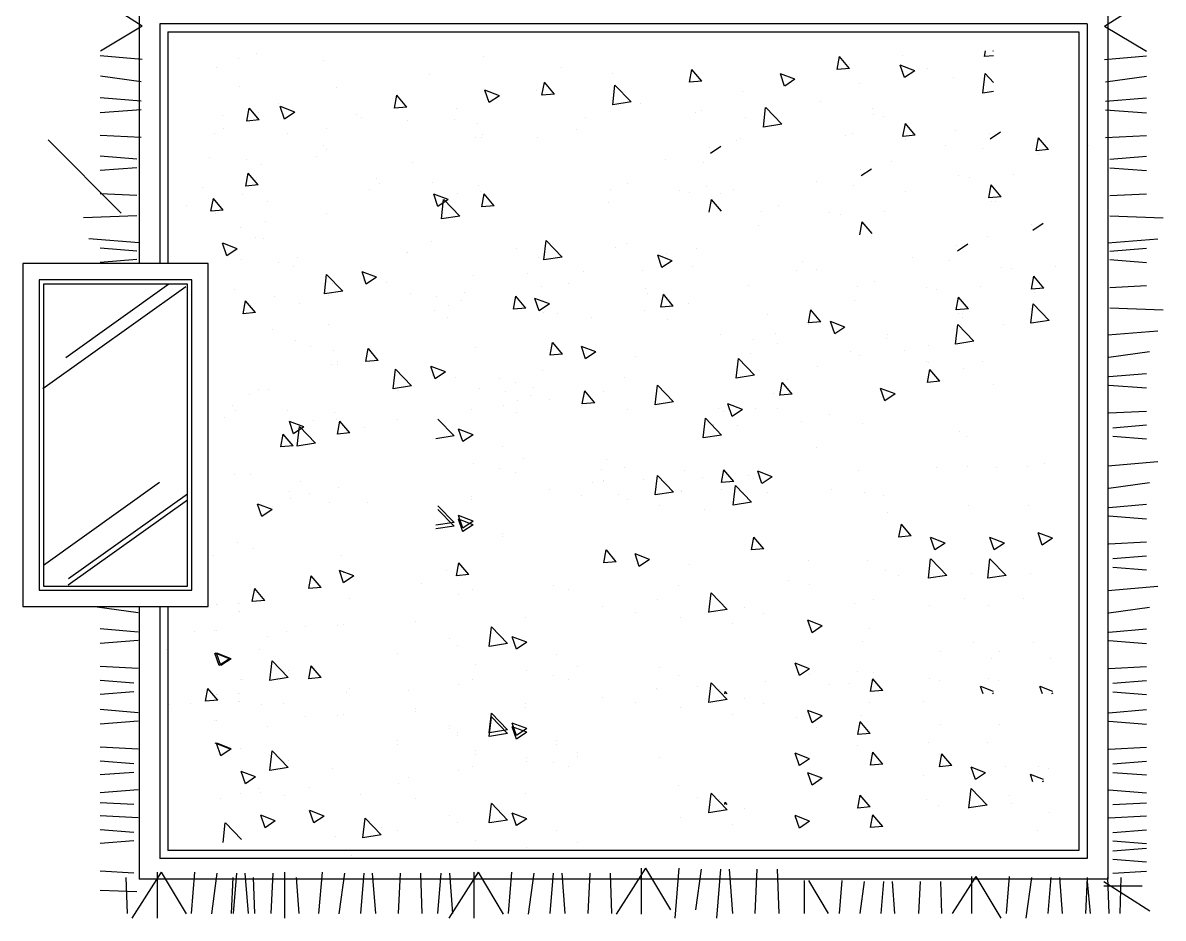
# Model space of a CAD drawing. Extents: x -42728 to 99010, y -18674 to 47645.
# Drawn here: x -28366 to -25594, y -12362 to -10184 of the extents above; entities that cross this region are included whole.
import ezdxf

# ---------------------------------------------------------------- set-up
doc = ezdxf.new("R2010")
doc.units = 0
doc.header["$LTSCALE"] = 100
doc.header["$MEASUREMENT"] = 0
doc.layers.get('0').update_dxf_attribs({"linetype": 'CONTINUOUS'})
doc.layers.add('家具', color=223, linetype='CONTINUOUS')

# ---------------------------------------------------------------- blocks, each defined once
blk = doc.blocks.new('A$C5EC10C8C')
at = {"layer": '家具', "color": 3}
for p, q in [((1227.2, 3185.1), (1115.4, 3256.2)), ((3566.9, 3185.1), (3678.7, 3256.2)), ((1219.9, 3240.7), (1219.9, 2607.4)), ((3574.3, 3240.7), (3574.3, 1109.8)), ((3524.3, 3190.7), (1269.9, 3190.7)), ((1269.9, 3190.7), (1269.9, 2607.4)), ((3524.3, 3190.7), (3524.3, 1159.8)), ((1227.2, 3185.1), (1125.6, 3124.1)), ((1289.9, 3170.7), (3504.3, 3170.7)), ((1289.9, 3170.7), (1289.9, 2607.4)), ((3504.3, 3170.7), (3504.3, 1179.8)), ((3566.9, 3185.1), (3668.6, 3124.1)), ((1227.2, 3103.8), (1125.2, 3112.3)), ((1460.5, 3106.9), (1460.5, 3106.9)), ((1506.2, 3118.2), (1506.2, 3118.2)), ((2056.5, 3110), (2056.5, 3110)), ((2916.4, 3079.5), (2922.2, 3110.9)), ((2946.4, 3082.2), (2922.3, 3110.9)), ((3076.1, 3112.3), (3076.1, 3112.3)), ((3275, 3110.9), (3277.6, 3124.8)), ((3297.1, 3112.9), (3275.2, 3111)), ((3297.1, 3123.1), (3295.6, 3124.8)), ((3566.9, 3103.8), (3669, 3112.3)), ((1408.1, 3084.5), (1408.1, 3084.5)), ((1668.4, 3101.8), (1668.4, 3101.8)), ((2245.9, 3085.1), (2245.9, 3085.1)), ((2557.8, 3048.2), (2563.6, 3079.5)), ((2587.8, 3050.8), (2563.7, 3079.5)), ((2946.4, 3082.2), (2916.5, 3079.6)), ((2947.7, 3090.8), (2947.7, 3090.8)), ((3080.2, 3059.7), (3070.1, 3089.9)), ((3105.2, 3076.5), (3070.2, 3089.9)), ((3137, 3082.5), (3137, 3082.5)), ((1224.8, 3049.6), (1125.6, 3063.1)), ((1925.1, 3066.6), (1925.1, 3066.6)), ((2371.1, 3068.6), (2371.1, 3068.6)), ((2587.8, 3050.8), (2557.9, 3048.2)), ((2789, 3039), (2778.9, 3069.2)), ((2814, 3055.8), (2779, 3069.2)), ((2814, 3055.8), (2789.2, 3039)), ((3077.4, 3074.3), (3077.4, 3074.3)), ((3105.2, 3076.5), (3080.3, 3059.7)), ((3200.3, 3058.8), (3200.3, 3058.8)), ((3270.9, 3021.8), (3276.5, 3069.3)), ((3297.1, 3048), (3276.6, 3069.4)), ((3569.4, 3049.6), (3668.6, 3063.1)), ((1463.2, 3037.3), (1463.2, 3037.3)), ((1699.7, 3034.4), (1699.7, 3034.4)), ((2070.5, 2998.9), (2060.3, 3029.1)), ((2095.5, 3015.7), (2060.5, 3029.2)), ((2184.8, 3029.1), (2184.8, 3029.1)), ((2199.1, 3016.8), (2204.9, 3048.1)), ((2229.2, 3019.4), (2205.1, 3048.2)), ((2371, 2993.6), (2376.5, 3041.1)), ((2415.6, 3000.5), (2376.6, 3041.1)), ((2686.9, 3027), (2686.9, 3027)), ((2970.7, 3045.2), (2970.7, 3045.2)), ((3297.1, 3025.9), (3271.1, 3021.9)), ((1224.8, 3002.3), (1125.2, 3010.6)), ((1557.8, 2995.8), (1557.8, 2995.8)), ((1840.5, 2985.4), (1846.3, 3016.8)), ((1870.5, 2988.1), (1846.4, 3016.8)), ((2095.5, 3015.7), (2070.6, 2999)), ((2229.2, 3019.4), (2199.3, 3016.8)), ((2415.6, 3000.5), (2371.1, 2993.6)), ((2437.4, 2997.1), (2437.4, 2997.1)), ((2876.2, 3002.1), (2876.2, 3002.1)), ((3569.4, 3002.3), (3669, 3010.6)), ((1224.8, 2981.6), (1125.2, 2973.9)), ((1421.9, 2967.3), (1421.9, 2967.3)), ((1481.9, 2954), (1487.7, 2985.4)), ((1511.9, 2956.7), (1487.8, 2985.4)), ((1509.5, 2974.7), (1509.5, 2974.7)), ((1573.2, 2958.9), (1563, 2989.1)), ((1598.1, 2975.7), (1563.1, 2989.1)), ((1598.1, 2975.7), (1573.3, 2958.9)), ((1747.1, 2970.8), (1747.1, 2970.8)), ((1870.5, 2988.1), (1840.6, 2985.5)), ((1991.3, 2984.4), (1991.3, 2984.4)), ((2571.8, 2973.6), (2571.8, 2973.6)), ((2587.4, 2978.9), (2587.4, 2978.9)), ((2737.3, 2939.1), (2742.8, 2986.6)), ((2781.9, 2946), (2743, 2986.6)), ((3001.4, 2985.6), (3001.4, 2985.6)), ((3004, 2970.4), (3004, 2970.4)), ((3569.4, 2981.6), (3669, 2973.9)), ((1511.9, 2956.7), (1482, 2954.1)), ((1760.3, 2963.6), (1760.3, 2963.6)), ((1872.3, 2954.4), (1872.3, 2954.4)), ((1987.4, 2957.9), (1987.4, 2957.9)), ((2043.5, 2948.2), (2043.5, 2948.2)), ((2304.9, 2962.3), (2304.9, 2962.3)), ((2694.1, 2961.9), (2694.1, 2961.9)), ((2781.9, 2946), (2737.4, 2939.1)), ((3028.7, 2966.1), (3028.7, 2966.1)), ((3076.7, 2916.8), (3082.5, 2948.1)), ((3106.7, 2919.4), (3082.6, 2948.2)), ((1224.8, 2913.8), (1125.2, 2918.8)), ((1402.7, 2924.4), (1402.7, 2924.4)), ((1425.9, 2935.5), (1425.9, 2935.5)), ((1579.9, 2924.7), (1579.9, 2924.7)), ((1674.5, 2935.3), (1674.5, 2935.3)), ((2037.4, 2914.9), (2037.4, 2914.9)), ((2051.9, 2913.5), (2051.9, 2913.5)), ((2053.8, 2921), (2053.8, 2921)), ((2188.1, 2912.8), (2188.1, 2912.8)), ((2282.9, 2934.3), (2282.9, 2934.3)), ((2682.6, 2911), (2682.6, 2911)), ((2938.1, 2919.1), (2938.1, 2919.1)), ((2953.8, 2924.4), (2953.8, 2924.4)), ((3106.7, 2919.4), (3076.8, 2916.8)), ((3205, 2930.4), (3205, 2930.4)), ((3286, 2924.7), (3286, 2924.7)), ((3313.9, 2926.9), (3289, 2910.1)), ((3400.2, 2881.8), (3406, 2913.1)), ((3430.2, 2884.4), (3406.1, 2913.1)), ((3569.4, 2913.8), (3669, 2918.8)), ((1668.4, 2895.5), (1668.4, 2895.5)), ((1675.7, 2883.9), (1675.7, 2883.9)), ((2606.1, 2889.5), (2606.1, 2889.5)), ((2633.9, 2891.7), (2609.1, 2874.9)), ((2671.2, 2907.8), (2671.2, 2907.8)), ((3083.5, 2907.9), (3083.5, 2907.9)), ((3179.3, 2895.6), (3179.3, 2895.6)), ((3270.6, 2887.8), (3270.6, 2887.8)), ((3430.2, 2884.4), (3400.3, 2881.8)), ((3528.5, 2895.3), (3528.5, 2895.3)), ((1214.6, 2861.3), (1125.2, 2868.7)), ((1391.6, 2865.4), (1391.6, 2865.4)), ((1479.9, 2860.2), (1479.9, 2860.2)), ((1650.2, 2868.6), (1650.2, 2868.6)), ((2499.4, 2860.3), (2499.4, 2860.3)), ((3048.9, 2856.5), (3048.9, 2856.5)), ((3407, 2872.9), (3407, 2872.9)), ((3579.5, 2861.3), (3669, 2868.7)), ((1214.6, 2840.5), (1125.2, 2833.7)), ((1516.8, 2849), (1516.8, 2849)), ((1884.3, 2854), (1884.3, 2854)), ((2590.7, 2852.6), (2590.7, 2852.6)), ((2972.5, 2835), (2972.5, 2835)), ((3000.3, 2837.2), (2975.4, 2820.4)), ((3579.5, 2840.5), (3669, 2833.7)), ((1479.2, 2795.8), (1485, 2827.1)), ((1509.2, 2798.5), (1485.1, 2827.2)), ((1797, 2813.8), (1797, 2813.8)), ((1804.4, 2802.1), (1804.4, 2802.1)), ((1932.1, 2803.7), (1932.1, 2803.7)), ((2407.6, 2802), (2407.6, 2802)), ((2865.8, 2805.9), (2865.8, 2805.9)), ((3212.6, 2820.8), (3212.6, 2820.8)), ((3237.4, 2816.5), (3237.4, 2816.5)), ((3344.2, 2823.3), (3344.2, 2823.3)), ((1214.6, 2772.8), (1125.2, 2777.2)), ((1374.5, 2793.1), (1374.5, 2793.1)), ((1470.3, 2776.2), (1470.3, 2776.2)), ((1509.2, 2798.5), (1479.4, 2795.8)), ((1778.8, 2786.8), (1778.8, 2786.8)), ((1946, 2745.9), (1935.9, 2776.2)), ((1971, 2762.8), (1936, 2776.2)), ((1993.7, 2777.2), (1993.7, 2777.2)), ((2045.8, 2798.1), (2045.8, 2798.1)), ((2049.6, 2781.8), (2049.6, 2781.8)), ((2052.5, 2745.4), (2058.3, 2776.8)), ((2082.5, 2748.1), (2058.4, 2776.8)), ((2365.7, 2788.4), (2365.7, 2788.4)), ((2532.7, 2785.5), (2532.7, 2785.5)), ((2557.5, 2781.3), (2557.5, 2781.3)), ((2598.9, 2794.6), (2598.9, 2794.6)), ((2632.2, 2776.9), (2632.2, 2776.9)), ((2664.3, 2788.1), (2664.3, 2788.1)), ((2957.1, 2798.1), (2957.1, 2798.1)), ((3082.3, 2781.7), (3082.3, 2781.7)), ((3285.4, 2767.2), (3291.2, 2798.5)), ((3315.4, 2769.8), (3291.3, 2798.6)), ((3298.2, 2791.6), (3298.2, 2791.6)), ((3579.5, 2772.8), (3669, 2777.2)), ((1334.5, 2747.8), (1334.5, 2747.8)), ((1394.5, 2734.5), (1400.2, 2765.8)), ((1424.5, 2737.1), (1400.4, 2765.8)), ((1532.2, 2758.5), (1532.2, 2758.5)), ((1971, 2762.8), (1946.1, 2746)), ((1954.6, 2716), (1960.1, 2763.4)), ((1999.2, 2722.9), (1960.2, 2763.5)), ((2082.5, 2748.1), (2052.7, 2745.5)), ((2359.7, 2755.1), (2359.7, 2755.1)), ((2605.5, 2732), (2611.2, 2763.3)), ((2635.5, 2734.6), (2611.4, 2763.3)), ((2618.3, 2756.4), (2618.3, 2756.4)), ((2773.9, 2747.5), (2773.9, 2747.5)), ((3315.4, 2769.8), (3285.5, 2767.2)), ((3292.1, 2758.3), (3292.1, 2758.3)), ((3300.7, 2757.4), (3300.7, 2757.4)), ((1214.6, 2723.4), (1084.9, 2718.8)), ((1424.5, 2737.1), (1394.6, 2734.5)), ((1405.4, 2728.3), (1405.4, 2728.3)), ((1674.5, 2729.1), (1674.5, 2729.1)), ((1999.2, 2722.9), (1954.7, 2716)), ((2732.1, 2733.9), (2732.1, 2733.9)), ((2899.1, 2731), (2899.1, 2731)), ((2923.8, 2726.8), (2923.8, 2726.8)), ((3030.6, 2733.6), (3030.6, 2733.6)), ((3579.5, 2723.4), (3709.2, 2718.8)), ((1465.3, 2695.7), (1465.3, 2695.7)), ((1526.5, 2710.5), (1526.5, 2710.5)), ((2726, 2700.6), (2726, 2700.6)), ((2971.8, 2677.5), (2977.6, 2708.8)), ((3001.8, 2680.1), (2977.7, 2708.9)), ((2984.7, 2701.9), (2984.7, 2701.9)), ((3389.5, 2702.7), (3389.5, 2702.7)), ((3417.3, 2704.8), (3392.5, 2688)), ((1219.7, 2657.6), (1097.6, 2667.8)), ((1502.2, 2670.3), (1502.2, 2670.3)), ((1523.2, 2668.2), (1523.2, 2668.2)), ((2203.7, 2616), (2209.2, 2663.5)), ((2248.3, 2623), (2209.3, 2663.6)), ((3282.8, 2673.5), (3282.8, 2673.5)), ((3574.5, 2657.6), (3696.5, 2667.8)), ((1214.6, 2637.6), (1125.2, 2645.1)), ((1432.9, 2626.4), (1422.7, 2656.6)), ((1457.9, 2643.2), (1422.9, 2656.6)), ((1457.9, 2643.2), (1433, 2626.4)), ((1870.5, 2633.7), (1870.5, 2633.7)), ((1871.5, 2634.3), (1871.5, 2634.3)), ((1931.2, 2659.8), (1931.2, 2659.8)), ((2137.4, 2645), (2137.4, 2645)), ((2377.4, 2647.6), (2377.4, 2647.6)), ((2404.3, 2656.2), (2404.3, 2656.2)), ((2574.5, 2644), (2574.5, 2644)), ((3206.3, 2652.1), (3206.3, 2652.1)), ((3234.1, 2654.2), (3209.3, 2637.4)), ((3579.5, 2637.6), (3669, 2645.1)), ((1214.6, 2616.9), (1125.2, 2610)), ((1469.6, 2616.3), (1469.6, 2616.3)), ((1557.9, 2611.1), (1557.9, 2611.1)), ((1603.6, 2622.4), (1603.6, 2622.4)), ((2190.9, 2622.3), (2190.9, 2622.3)), ((2248.3, 2623), (2203.8, 2616.1)), ((2490.6, 2597.4), (2480.5, 2627.6)), ((2515.6, 2614.2), (2480.6, 2627.6)), ((2515.6, 2614.2), (2490.7, 2597.4)), ((2502.6, 2631.1), (2502.6, 2631.1)), ((2832.7, 2611.6), (2832.7, 2611.6)), ((3099.6, 2622.9), (3099.6, 2622.9)), ((3190.9, 2615.2), (3190.9, 2615.2)), ((3579.5, 2616.9), (3669, 2610)), ((1594.8, 2599.8), (1594.8, 2599.8)), ((1670.1, 2533.3), (1675.6, 2580.7)), ((1714.7, 2540.2), (1675.7, 2580.8)), ((1772, 2557.3), (1761.9, 2587.5)), ((1797, 2574.1), (1762, 2587.6)), ((2163.1, 2584.3), (2163.1, 2584.3)), ((2298.9, 2589.1), (2298.9, 2589.1)), ((2443.5, 2590.3), (2443.5, 2590.3)), ((2565.8, 2600.4), (2565.8, 2600.4)), ((2818.4, 2589.5), (2818.4, 2589.5)), ((2866.1, 2593.9), (2866.1, 2593.9)), ((3316.1, 2598.7), (3316.1, 2598.7)), ((3340.8, 2594.5), (3340.8, 2594.5)), ((3447.6, 2601.3), (3447.6, 2601.3)), ((1292.3, 2557.4), (1041.3, 2378.4)), ((1689.3, 2558.3), (1689.3, 2558.3)), ((1765.1, 2566.5), (1765.1, 2566.5)), ((1797, 2574.1), (1772.1, 2557.4)), ((1820.8, 2560.8), (1820.8, 2560.8)), ((2032, 2577.8), (2032, 2577.8)), ((2197, 2552), (2197, 2552)), ((2263.7, 2559), (2263.7, 2559)), ((2700.2, 2555.1), (2700.2, 2555.1)), ((2965.9, 2551), (2965.9, 2551)), ((3007.8, 2564.6), (3007.8, 2564.6)), ((3264.5, 2550.7), (3264.5, 2550.7)), ((3388.8, 2545.1), (3394.6, 2576.5)), ((3418.8, 2547.8), (3394.7, 2576.5)), ((3401.7, 2569.6), (3401.7, 2569.6)), ((3579.5, 2549.1), (3669, 2553.6)), ((1333, 2550.4), (985.6, 2302.6)), ((1452.5, 2544), (1452.5, 2544)), ((1548.3, 2527.1), (1548.3, 2527.1)), ((1714.7, 2540.2), (1670.2, 2533.3)), ((1680.6, 2528.6), (1680.6, 2528.6)), ((1878.7, 2533.3), (1878.7, 2533.3)), ((1943.4, 2526.7), (1943.4, 2526.7)), ((2010.2, 2535.9), (2010.2, 2535.9)), ((2129.8, 2496.5), (2135.6, 2527.9)), ((2159.8, 2499.2), (2135.7, 2527.9)), ((2451.1, 2547.2), (2451.1, 2547.2)), ((2454.7, 2534.2), (2454.7, 2534.2)), ((2488.4, 2501.1), (2494.2, 2532.4)), ((2518.4, 2503.7), (2494.3, 2532.5)), ((3132.9, 2548.1), (3132.9, 2548.1)), ((3157.7, 2543.9), (3157.7, 2543.9)), ((3205.7, 2494.5), (3211.4, 2525.9)), ((3235.7, 2497.2), (3211.6, 2525.9)), ((3418.8, 2547.8), (3389, 2545.2)), ((3395.6, 2536.2), (3395.6, 2536.2)), ((1472.4, 2485.3), (1478.2, 2516.7)), ((1502.4, 2488), (1478.3, 2516.7)), ((1610.2, 2509.4), (1610.2, 2509.4)), ((1972.1, 2505.4), (1972.1, 2505.4)), ((2003.8, 2516.9), (2003.8, 2516.9)), ((2159.8, 2499.2), (2129.9, 2496.6)), ((2135.4, 2519.4), (2135.4, 2519.4)), ((2192.1, 2492.2), (2182, 2522.4)), ((2217.1, 2509), (2182.1, 2522.4)), ((2217.1, 2509), (2192.3, 2492.2)), ((2518.4, 2503.7), (2488.5, 2501.1)), ((2509, 2519.7), (2509, 2519.7)), ((2555.3, 2509), (2555.3, 2509)), ((2959.9, 2517.6), (2959.9, 2517.6)), ((3235.7, 2497.2), (3205.8, 2494.6)), ((3218.5, 2519), (3218.5, 2519)), ((3387.8, 2462.1), (3393.4, 2509.6)), ((3432.4, 2469.1), (3393.5, 2509.6)), ((3579.5, 2499.7), (3709.2, 2495.1)), ((1502.4, 2488), (1472.5, 2485.4)), ((1937.3, 2493.4), (1937.3, 2493.4)), ((1970, 2475.7), (1970, 2475.7)), ((2203.1, 2489.2), (2203.1, 2489.2)), ((2236.9, 2486.9), (2236.9, 2486.9)), ((2319.6, 2475.3), (2319.6, 2475.3)), ((2449.5, 2493.2), (2449.5, 2493.2)), ((2503.8, 2471.4), (2503.8, 2471.4)), ((2746.3, 2484.2), (2746.3, 2484.2)), ((2847, 2463.2), (2852.8, 2494.5)), ((2877, 2465.8), (2852.9, 2494.5)), ((3212.4, 2485.6), (3212.4, 2485.6)), ((3220.8, 2475.2), (3220.8, 2475.2)), ((3221, 2484.7), (3221, 2484.7)), ((3432.4, 2469.1), (3388, 2462.2)), ((1543.3, 2446.6), (1543.3, 2446.6)), ((1680.5, 2459.3), (1680.5, 2459.3)), ((2846.9, 2458.9), (2846.9, 2458.9)), ((2877, 2465.8), (2847.2, 2463.2)), ((2910.7, 2436.1), (2900.6, 2466.3)), ((2935.7, 2452.9), (2900.7, 2466.3)), ((2935.7, 2452.9), (2910.8, 2436.1)), ((3204.7, 2411.5), (3210.2, 2459)), ((3249.2, 2418.5), (3210.3, 2459)), ((3321.7, 2459.5), (3321.7, 2459.5)), ((3574.5, 2434), (3696.5, 2444.1)), ((1601.1, 2419.1), (1601.1, 2419.1)), ((2219.2, 2384.3), (2225, 2415.6)), ((2249.2, 2386.9), (2225.1, 2415.6)), ((2634.1, 2433.9), (2634.1, 2433.9)), ((2712.3, 2422), (2712.3, 2422)), ((2765.7, 2436.5), (2765.7, 2436.5)), ((2770.7, 2413.4), (2770.7, 2413.4)), ((3037.6, 2424.6), (3037.6, 2424.6)), ((3037.9, 2434.1), (3037.9, 2434.1)), ((3249.2, 2418.5), (3204.8, 2411.6)), ((1636.6, 2405.2), (1636.6, 2405.2)), ((1692.7, 2395.5), (1692.7, 2395.5)), ((1771.1, 2369), (1776.9, 2400.4)), ((1801.2, 2371.7), (1777, 2400.4)), ((2037.9, 2403.3), (2037.9, 2403.3)), ((2249.2, 2386.9), (2219.3, 2384.3)), ((2305, 2375.6), (2294.9, 2405.8)), ((2330, 2392.4), (2295, 2405.8)), ((2330, 2392.4), (2305.1, 2375.6)), ((2706.3, 2388.7), (2706.3, 2388.7)), ((2949.9, 2392.3), (2949.9, 2392.3)), ((2972, 2384.5), (2972, 2384.5)), ((3081.5, 2394.9), (3081.5, 2394.9)), ((3138.5, 2408.9), (3138.5, 2408.9)), ((3576.9, 2379.8), (3676.2, 2393.3)), ((1686.6, 2362.1), (1686.6, 2362.1)), ((1701.2, 2360.8), (1701.2, 2360.8)), ((1703, 2368.3), (1703, 2368.3)), ((1801.2, 2371.7), (1771.3, 2369.1)), ((1939.5, 2326.9), (1929.3, 2357.1)), ((1964.5, 2343.7), (1929.5, 2357.2)), ((2426.3, 2380.7), (2426.3, 2380.7)), ((2671, 2328.7), (2676.6, 2376.2)), ((2715.6, 2335.7), (2676.7, 2376.3)), ((2868.1, 2357.6), (2868.1, 2357.6)), ((3135, 2368.9), (3135, 2368.9)), ((3139.3, 2367.4), (3139.3, 2367.4)), ((3270.8, 2370), (3270.8, 2370)), ((1837.5, 2302.8), (1843.1, 2350.3)), ((1882.1, 2309.8), (1843.2, 2350.4)), ((1932.5, 2336.1), (1932.5, 2336.1)), ((1964.5, 2343.7), (1939.6, 2326.9)), ((1988.3, 2330.4), (1988.3, 2330.4)), ((2199.4, 2347.4), (2199.4, 2347.4)), ((2400.6, 2330.3), (2400.6, 2330.3)), ((2715.6, 2335.7), (2671.2, 2328.8)), ((3136.3, 2318.2), (3142.1, 2349.6)), ((3166.3, 2320.9), (3142.2, 2349.6)), ((3224.6, 2352.5), (3224.6, 2352.5)), ((3576.9, 2332.5), (3669, 2340.2)), ((1511, 2301.1), (1511, 2301.1)), ((1533.5, 2301.3), (1533.5, 2301.3)), ((1882.1, 2309.8), (1837.7, 2302.9)), ((1856.8, 2327.9), (1856.8, 2327.9)), ((2046.1, 2302.9), (2046.1, 2302.9)), ((2096.9, 2328.3), (2096.9, 2328.3)), ((2133.7, 2319.1), (2133.7, 2319.1)), ((2177.7, 2305.5), (2177.7, 2305.5)), ((2474.3, 2263.8), (2479.8, 2311.3)), ((2518.9, 2270.8), (2479.9, 2311.4)), ((2777.7, 2286.8), (2783.4, 2318.2)), ((2807.7, 2289.5), (2783.6, 2318.2)), ((2794.8, 2324.2), (2794.8, 2324.2)), ((3032.4, 2273.3), (3022.2, 2303.5)), ((3057.4, 2290.1), (3022.3, 2303.6)), ((3029.5, 2301.8), (3029.5, 2301.8)), ((3166.3, 2320.9), (3136.4, 2318.3)), ((3296.5, 2313), (3296.5, 2313)), ((3576.9, 2311.8), (3669, 2304.7)), ((1487.8, 2290), (1487.8, 2290)), ((1848, 2298.2), (1848, 2298.2)), ((2110.8, 2296.3), (2110.8, 2296.3)), ((2139.6, 2275), (2139.6, 2275)), ((2171.3, 2286.4), (2171.3, 2286.4)), ((2216.5, 2276.9), (2216.5, 2276.9)), ((2297.2, 2266.1), (2303, 2297.5)), ((2302.8, 2289), (2302.8, 2289)), ((2327.2, 2268.8), (2303.1, 2297.5)), ((2349.5, 2296.3), (2349.5, 2296.3)), ((2762.6, 2290.5), (2762.6, 2290.5)), ((2807.7, 2289.5), (2777.8, 2286.9)), ((3057.4, 2290.1), (3032.5, 2273.3)), ((1446.3, 2261), (1446.3, 2261)), ((1453.6, 2249.4), (1453.6, 2249.4)), ((1581.4, 2251), (1581.4, 2251)), ((2028.3, 2251.9), (2028.3, 2251.9)), ((2104.7, 2263), (2104.7, 2263)), ((2295.2, 2263.2), (2295.2, 2263.2)), ((2327.2, 2268.8), (2297.3, 2266.2)), ((2405.9, 2252), (2405.9, 2252)), ((2518.9, 2270.8), (2474.4, 2263.9)), ((2627.9, 2255.8), (2627.9, 2255.8)), ((2641.5, 2247.1), (2641.5, 2247.1)), ((2661.2, 2235.6), (2651, 2265.8)), ((2686.2, 2252.4), (2651.1, 2265.9)), ((2651.7, 2252.8), (2651.7, 2252.8)), ((2686.2, 2252.4), (2661.3, 2235.7)), ((2718.4, 2255.6), (2718.4, 2255.6)), ((2772, 2255.7), (2772, 2255.7)), ((3576.9, 2244), (3669, 2248.6)), ((1428.1, 2234.1), (1428.1, 2234.1)), ((1595.2, 2193.2), (1585.1, 2223.4)), ((1620.2, 2210), (1585.2, 2223.5)), ((1643, 2224.5), (1643, 2224.5)), ((1695, 2245.4), (1695, 2245.4)), ((1698.8, 2229), (1698.8, 2229)), ((1701.8, 2192.7), (1707.6, 2224)), ((1731.8, 2195.4), (1707.7, 2224.1)), ((1848, 2228.9), (1848, 2228.9)), ((1985.3, 2188), (1946.3, 2228.6)), ((2137.4, 2245.2), (2137.4, 2245.2)), ((2590.9, 2183.4), (2596.4, 2230.9)), ((2635.5, 2190.3), (2596.6, 2230.9)), ((2830.8, 2222.2), (2830.8, 2222.2)), ((2897.2, 2239.2), (2897.2, 2239.2)), ((2978.1, 2218.1), (2978.1, 2218.1)), ((1564.4, 2161.3), (1570.2, 2192.7)), ((1594.4, 2164), (1570.3, 2192.7)), ((1620.2, 2210), (1595.4, 2193.3)), ((1603.8, 2163.2), (1609.3, 2210.7)), ((1648.4, 2170.2), (1609.4, 2210.8)), ((1731.8, 2195.4), (1701.9, 2192.7)), ((1768.1, 2208), (1768.1, 2208)), ((2006.5, 2174.3), (1996.4, 2204.5)), ((2031.5, 2191.1), (1996.5, 2204.5)), ((2031.5, 2191.1), (2006.7, 2174.3)), ((2635.5, 2190.3), (2591, 2183.4)), ((2616.7, 2214.9), (2616.7, 2214.9)), ((2675, 2214.4), (2675, 2214.4)), ((3213, 2197.7), (3213, 2197.7)), ((3587.1, 2208.1), (3669, 2214.9)), ((1594.4, 2164), (1564.5, 2161.4)), ((1648.4, 2170.2), (1603.9, 2163.3)), ((1985.3, 2188), (1940.8, 2181.1)), ((3230.7, 2186.1), (3230.7, 2186.1)), ((3587.1, 2187.4), (3669, 2181.1)), ((2103, 2161.9), (2103, 2161.9)), ((2867.5, 2160.6), (2867.5, 2160.6)), ((2032.3, 2121.3), (2032.3, 2121.3)), ((2096.9, 2109.2), (2096.9, 2109.2)), ((2155.4, 2132.4), (2155.4, 2132.4)), ((2344.7, 2107.5), (2344.7, 2107.5)), ((2355.6, 2129.9), (2355.6, 2129.9)), ((2400.6, 2111.2), (2400.6, 2111.2)), ((3159.1, 2110.5), (3159.1, 2110.5)), ((3234.4, 2114.8), (3234.4, 2114.8)), ((3303.3, 2110.5), (3303.3, 2110.5)), ((3378.6, 2114.8), (3378.6, 2114.8)), ((3420.3, 2122.2), (3420.3, 2122.2)), ((3574.5, 2115.5), (3696.5, 2125.7)), ((1452.3, 2094.6), (1452.3, 2094.6)), ((1490.6, 2093.8), (1490.6, 2093.8)), ((2133.7, 2099.9), (2133.7, 2099.9)), ((2348, 2079.7), (2348, 2079.7)), ((2447, 2082.4), (2447, 2082.4)), ((2474.3, 2044.7), (2479.8, 2092.2)), ((2518.9, 2051.6), (2479.9, 2092.2)), ((2544.9, 2104.9), (2544.9, 2104.9)), ((2590, 2086.3), (2590, 2086.3)), ((2635.5, 2074.4), (2641.3, 2105.7)), ((2665.5, 2077), (2641.4, 2105.8)), ((2657.8, 2086.3), (2657.8, 2086.3)), ((2700.6, 2092.2), (2700.6, 2092.2)), ((2714.2, 2083.5), (2714.2, 2083.5)), ((2733.9, 2072), (2723.8, 2102.2)), ((2758.9, 2088.8), (2723.9, 2102.2)), ((2724.5, 2089.1), (2724.5, 2089.1)), ((2758.9, 2088.8), (2734, 2072)), ((2967.5, 2103.5), (2967.5, 2103.5)), ((1269.6, 2074.6), (987, 1873.1)), ((1585.1, 2052.2), (1585.1, 2052.2)), ((1611.6, 2076), (1611.6, 2076)), ((1704.9, 2062.6), (1704.9, 2062.6)), ((2216.5, 2057.8), (2216.5, 2057.8)), ((2323.1, 2075), (2323.1, 2075)), ((2349.5, 2077.2), (2349.5, 2077.2)), ((2518.9, 2051.6), (2474.4, 2044.7)), ((2500.1, 2076.2), (2500.1, 2076.2)), ((2537.4, 2054.8), (2537.4, 2054.8)), ((2538.8, 2052.3), (2538.8, 2052.3)), ((2665.5, 2077), (2635.7, 2074.4)), ((2636.3, 2057.5), (2636.3, 2057.5)), ((2663.7, 2019.8), (2669.2, 2067.2)), ((2708.2, 2026.7), (2669.3, 2067.3)), ((2903.6, 2058.5), (2903.6, 2058.5)), ((2984.2, 2051.6), (2984.2, 2051.6)), ((3576.9, 2061.3), (3676.2, 2074.9)), ((1337.6, 2032), (1047.6, 1825.1)), ((1337.6, 2046.8), (1048.1, 1840.3)), ((1587.3, 2035.8), (1587.3, 2035.8)), ((1633, 2047.1), (1633, 2047.1)), ((1682, 2026), (1682, 2026)), ((1774.5, 2027.3), (1774.5, 2027.3)), ((2028.3, 2041.7), (2028.3, 2041.7)), ((2028.3, 2032.8), (2028.3, 2032.8)), ((2295.2, 2044), (2295.2, 2044)), ((2384, 2046.5), (2384, 2046.5)), ((2405.9, 2032.9), (2405.9, 2032.9)), ((2405.9, 2032.9), (2405.9, 2032.9)), ((2708.2, 2026.7), (2663.8, 2019.8)), ((2689.5, 2051.3), (2689.5, 2051.3)), ((2747.7, 2050.8), (2747.7, 2050.8)), ((3028.8, 2042), (3028.8, 2042)), ((1518, 1991.9), (1507.9, 2022.1)), ((1543, 2008.7), (1508, 2022.2)), ((1543, 2008.7), (1518.1, 1991.9)), ((1985.3, 1977.8), (1946.3, 2018.4)), ((1985.3, 1968.9), (1946.3, 2009.5)), ((2484.6, 2019.1), (2484.6, 2019.1)), ((2595.2, 2007.9), (2595.2, 2007.9)), ((3039.3, 2000.7), (3039.3, 2000.7)), ((3236.7, 2019.6), (3236.7, 2019.6)), ((3380.9, 2019.6), (3380.9, 2019.6)), ((3576.9, 2014.1), (3669, 2021.8)), ((1985.3, 1977.8), (1940.8, 1970.9)), ((1985.3, 1968.9), (1940.8, 1962)), ((2006.5, 1964.1), (1996.4, 1994.3)), ((2006.5, 1955.1), (1996.4, 1985.3)), ((2031.5, 1980.9), (1996.5, 1994.3)), ((2031.5, 1972), (1996.5, 1985.4)), ((2031.5, 1980.9), (2006.7, 1964.1)), ((2031.5, 1972), (2006.7, 1955.2)), ((3066.9, 1942.1), (3072.7, 1973.5)), ((3096.9, 1944.8), (3072.8, 1973.5)), ((3576.9, 1993.4), (3669, 1986.3)), ((2103, 1951.7), (2103, 1951.7)), ((2103, 1942.8), (2103, 1942.8)), ((2708.3, 1910.7), (2714.1, 1942.1)), ((2738.3, 1913.4), (2714.2, 1942.1)), ((3096.9, 1944.8), (3067, 1942.2)), ((3154, 1910.7), (3143.9, 1940.9)), ((3179, 1927.5), (3144, 1941)), ((3298.2, 1910.7), (3288.1, 1940.9)), ((3323.2, 1927.5), (3288.2, 1941)), ((3415.1, 1922.4), (3405, 1952.6)), ((3440.1, 1939.2), (3405.1, 1952.7)), ((1458.4, 1928.1), (1458.4, 1928.1)), ((1497, 1913.1), (1497, 1913.1)), ((2738.3, 1913.4), (2708.4, 1910.8)), ((2730.6, 1922.7), (2730.6, 1922.7)), ((3179, 1927.5), (3154.1, 1910.8)), ((3323.2, 1927.5), (3298.3, 1910.8)), ((3440.1, 1939.2), (3415.3, 1922.4)), ((3576.9, 1925.6), (3669, 1930.2)), ((1400.9, 1896.6), (1400.9, 1896.6)), ((1711, 1896.1), (1711, 1896.1)), ((2349.7, 1879.4), (2355.4, 1910.7)), ((2379.7, 1882), (2355.6, 1910.7)), ((2435.5, 1870.7), (2425.3, 1900.9)), ((2460.4, 1887.5), (2425.4, 1900.9)), ((2460.4, 1887.5), (2435.6, 1870.7)), ((2845.8, 1886.2), (2845.8, 1886.2)), ((2990.3, 1885.2), (2990.3, 1885.2)), ((3138.4, 1841.7), (3143.9, 1889.2)), ((3183, 1848.6), (3144, 1889.2)), ((3282.6, 1841.7), (3288.1, 1889.2)), ((3327.2, 1848.6), (3288.2, 1889.2)), ((3587.1, 1889.7), (3669, 1896.5)), ((1716.9, 1830.6), (1706.8, 1860.8)), ((1741.9, 1847.5), (1706.9, 1860.9)), ((1967.7, 1860.9), (1967.7, 1860.9)), ((1991, 1848), (1996.8, 1879.3)), ((2021, 1850.6), (1996.9, 1879.4)), ((2379.7, 1882), (2349.8, 1879.4)), ((2556.8, 1875.8), (2556.8, 1875.8)), ((3035.1, 1861.3), (3035.1, 1861.3)), ((3587.1, 1868.9), (3669, 1862.6)), ((1632.4, 1816.6), (1638.2, 1848)), ((1662.4, 1819.3), (1638.3, 1848)), ((1716.7, 1855), (1716.7, 1855)), ((1741.9, 1847.5), (1717, 1830.7)), ((1906, 1830.1), (1906, 1830.1)), ((2021, 1850.6), (1991.1, 1848)), ((2798, 1836.7), (2798, 1836.7)), ((3064.9, 1848), (3064.9, 1848)), ((3183, 1848.6), (3138.5, 1841.7)), ((3160.3, 1844.8), (3160.3, 1844.8)), ((3242.8, 1853.2), (3242.8, 1853.2)), ((3327.2, 1848.6), (3282.7, 1841.7)), ((3304.5, 1844.8), (3304.5, 1844.8)), ((3387, 1853.2), (3387, 1853.2)), ((1495, 1785.2), (1500.8, 1816.6)), ((1525, 1787.9), (1500.9, 1816.6)), ((1662.4, 1819.3), (1632.5, 1816.7)), ((1997.3, 1802.9), (1997.3, 1802.9)), ((2031.2, 1813.6), (2031.2, 1813.6)), ((2227.4, 1823.4), (2227.4, 1823.4)), ((2264.2, 1814.2), (2264.2, 1814.2)), ((2531.1, 1825.4), (2531.1, 1825.4)), ((2604.7, 1758.9), (2610.3, 1806.4)), ((2649.3, 1765.9), (2610.4, 1806.5)), ((2848.4, 1825.8), (2848.4, 1825.8)), ((3574.5, 1812.3), (3696.5, 1822.4)), ((1407, 1777.7), (1407, 1777.7)), ((1411.1, 1777.7), (1411.1, 1777.7)), ((1459.4, 1780.3), (1459.4, 1780.3)), ((1463.4, 1780.3), (1463.4, 1780.3)), ((1525, 1787.9), (1495.1, 1785.3)), ((1730.3, 1791.6), (1730.3, 1791.6)), ((2479.9, 1791.4), (2479.9, 1791.4)), ((2959.5, 1780.8), (2959.5, 1780.8)), ((3006, 1791.2), (3006, 1791.2)), ((3140, 1775.7), (3140, 1775.7)), ((3226.4, 1792.1), (3226.4, 1792.1)), ((3284.2, 1775.7), (3284.2, 1775.7)), ((3370.6, 1792.1), (3370.6, 1792.1)), ((1217.2, 1758.1), (1118, 1771.6)), ((1219.9, 1773), (1219.9, 1109.8)), ((1269.9, 1773), (1269.9, 1159.8)), ((1289.9, 1773), (1289.9, 1179.8)), ((1460.4, 1761.7), (1460.4, 1761.7)), ((1464.5, 1761.7), (1464.5, 1761.7)), ((2158.7, 1747), (2158.7, 1747)), ((2347, 1772), (2347, 1772)), ((2425.7, 1758.3), (2425.7, 1758.3)), ((2536.3, 1747.1), (2536.3, 1747.1)), ((2649.3, 1765.9), (2604.9, 1759)), ((2692.6, 1769.6), (2692.6, 1769.6)), ((2736.7, 1756.2), (2736.7, 1756.2)), ((3576.9, 1758.1), (3676.2, 1771.6)), ((1624.9, 1724.4), (1624.9, 1724.4)), ((1702.6, 1727.6), (1702.6, 1727.6)), ((1717, 1729.7), (1717, 1729.7)), ((1891.8, 1735.7), (1891.8, 1735.7)), ((2071.1, 1676.2), (2076.6, 1723.7)), ((2115.7, 1683.1), (2076.8, 1723.7)), ((2661.5, 1730.6), (2661.5, 1730.6)), ((2855.6, 1709.4), (2845.4, 1739.6)), ((2880.6, 1726.2), (2845.5, 1739.7)), ((2880.6, 1726.2), (2855.7, 1709.5)), ((1217.2, 1710.8), (1125.2, 1718.5)), ((1354, 1713.2), (1354, 1713.2)), ((1403.2, 1715.9), (1403.2, 1715.9)), ((1407.3, 1715.9), (1407.3, 1715.9)), ((1532.4, 1699.4), (1532.4, 1699.4)), ((1579.2, 1713.2), (1579.2, 1713.2)), ((1973.8, 1694.5), (1973.8, 1694.5)), ((2137, 1669.4), (2126.9, 1699.6)), ((2162, 1686.2), (2127, 1699.6)), ((2996.3, 1718.7), (2996.3, 1718.7)), ((3576.9, 1710.8), (3669, 1718.5)), ((1217.2, 1690.1), (1125.2, 1683)), ((1287.2, 1667.9), (1287.2, 1667.9)), ((1512.5, 1667.9), (1512.5, 1667.9)), ((1994.2, 1677.6), (1994.2, 1677.6)), ((2115.7, 1683.1), (2071.2, 1676.2)), ((2162, 1686.2), (2137.1, 1669.4)), ((2977.3, 1689), (2977.3, 1689)), ((3166.7, 1664.1), (3166.7, 1664.1)), ((3248.9, 1686.7), (3248.9, 1686.7)), ((3310.9, 1664.1), (3310.9, 1664.1)), ((3393.1, 1686.7), (3393.1, 1686.7)), ((3576.9, 1690.1), (3669, 1683)), ((1414.4, 1629.3), (1404.2, 1659.5)), ((1439.4, 1646.1), (1404.4, 1659.6)), ((1418.4, 1629.3), (1408.3, 1659.5)), ((1443.4, 1646.1), (1408.4, 1659.6)), ((1439.4, 1646.1), (1414.5, 1629.4)), ((1443.4, 1646.1), (1418.6, 1629.4)), ((1537.5, 1593.4), (1543, 1640.9)), ((1582.1, 1600.4), (1543.1, 1640.9)), ((1848.2, 1657.8), (1848.2, 1657.8)), ((2233.5, 1657), (2233.5, 1657)), ((3291.8, 1647.6), (3291.8, 1647.6)), ((3436, 1647.6), (3436, 1647.6)), ((1217.2, 1622.3), (1125.2, 1626.9)), ((1582.8, 1617.9), (1582.8, 1617.9)), ((1632.4, 1597.5), (1638.2, 1628.8)), ((1662.4, 1600.1), (1638.3, 1628.9)), ((2037.6, 1632.9), (2037.6, 1632.9)), ((2162.7, 1616.4), (2162.7, 1616.4)), ((2285.8, 1627.5), (2285.8, 1627.5)), ((2486, 1625), (2486, 1625)), ((2824.8, 1605.1), (2814.6, 1635.3)), ((2849.8, 1621.9), (2814.8, 1635.3)), ((2849.8, 1621.9), (2824.9, 1605.1)), ((2965.6, 1614.4), (2965.6, 1614.4)), ((3006, 1612.5), (3006, 1612.5)), ((3576.9, 1622.3), (3669, 1626.9)), ((1207, 1586.4), (1125.2, 1593.2)), ((1466.5, 1595.2), (1466.5, 1595.2)), ((1470.6, 1595.2), (1470.6, 1595.2)), ((1582.1, 1600.4), (1537.6, 1593.5)), ((1662.4, 1600.1), (1632.5, 1597.5)), ((1997.3, 1583.8), (1997.3, 1583.8)), ((2031.2, 1594.5), (2031.2, 1594.5)), ((2227.4, 1604.3), (2227.4, 1604.3)), ((2264.2, 1595), (2264.2, 1595)), ((2531.1, 1606.3), (2531.1, 1606.3)), ((2604.7, 1539.8), (2610.3, 1587.3)), ((2649.3, 1546.7), (2610.4, 1587.3)), ((2742.7, 1589.8), (2742.7, 1589.8)), ((2848.4, 1606.6), (2848.4, 1606.6)), ((2897.5, 1582.6), (2897.5, 1582.6)), ((2946.5, 1584.7), (2946.5, 1584.7)), ((2997.5, 1566), (3003.3, 1597.4)), ((3027.5, 1568.7), (3003.4, 1597.4)), ((3140, 1596.9), (3140, 1596.9)), ((3164.4, 1593.8), (3164.4, 1593.8)), ((3284.2, 1596.9), (3284.2, 1596.9)), ((3308.6, 1593.8), (3308.6, 1593.8)), ((3587.1, 1586.4), (3669, 1593.2)), ((1207, 1565.7), (1125.2, 1559.4)), ((1381.2, 1542.6), (1387, 1574)), ((1411.2, 1545.3), (1387.1, 1574)), ((1407, 1558.6), (1407, 1558.6)), ((1411.1, 1558.6), (1411.1, 1558.6)), ((1459.4, 1561.2), (1459.4, 1561.2)), ((1463.4, 1561.2), (1463.4, 1561.2)), ((1723.1, 1563.2), (1723.1, 1563.2)), ((1730.3, 1572.5), (1730.3, 1572.5)), ((1874.4, 1567.8), (1874.4, 1567.8)), ((2347, 1552.9), (2347, 1552.9)), ((2478.5, 1574.8), (2478.5, 1574.8)), ((2479.9, 1572.3), (2479.9, 1572.3)), ((2577.4, 1577.5), (2577.4, 1577.5)), ((2630.6, 1571.3), (2630.6, 1571.3)), ((2643.7, 1560.4), (2644.7, 1566)), ((2649.5, 1560.4), (2644.8, 1566)), ((3027.5, 1568.7), (2997.7, 1566.1)), ((3271.6, 1560.4), (3265.5, 1578.4)), ((3297.1, 1566.3), (3265.7, 1578.4)), ((3297.1, 1562.5), (3293.9, 1560.4)), ((3415.8, 1560.4), (3409.7, 1578.4)), ((3441.3, 1566.3), (3409.9, 1578.4)), ((3441.3, 1562.5), (3438.1, 1560.4)), ((3587.1, 1565.7), (3669, 1559.4)), ((1293.2, 1535.1), (1293.2, 1535.1)), ((1345.6, 1537.7), (1345.6, 1537.7)), ((1411.2, 1545.3), (1381.3, 1542.7)), ((1460.4, 1542.6), (1460.4, 1542.6)), ((1464.5, 1542.6), (1464.5, 1542.6)), ((1518.5, 1535.1), (1518.5, 1535.1)), ((1570.9, 1537.7), (1570.9, 1537.7)), ((1891.8, 1525.5), (1891.8, 1525.5)), ((2158.7, 1536.8), (2158.7, 1536.8)), ((2158.7, 1527.9), (2158.7, 1527.9)), ((2425.7, 1539.1), (2425.7, 1539.1)), ((2536.3, 1528), (2536.3, 1528)), ((2649.3, 1546.7), (2604.9, 1539.8)), ((2692.6, 1550.4), (2692.6, 1550.4)), ((2736.7, 1537.1), (2736.7, 1537.1)), ((2996.3, 1540), (2996.3, 1540)), ((3127.4, 1541.6), (3127.4, 1541.6)), ((1217.2, 1514.8), (1125.2, 1522.4)), ((1624.9, 1505.3), (1624.9, 1505.3)), ((1702.6, 1508.5), (1702.6, 1508.5)), ((1717, 1510.6), (1717, 1510.6)), ((1891.8, 1516.6), (1891.8, 1516.6)), ((2071.1, 1466), (2076.6, 1513.5)), ((2071.1, 1457), (2076.6, 1504.5)), ((2115.7, 1472.9), (2076.8, 1513.5)), ((2115.7, 1464), (2076.8, 1504.6)), ((2661.5, 1511.5), (2661.5, 1511.5)), ((2817.6, 1502.3), (2817.6, 1502.3)), ((2855.6, 1490.3), (2845.4, 1520.5)), ((2880.6, 1507.1), (2845.5, 1520.5)), ((2880.6, 1507.1), (2855.7, 1490.3)), ((2975.2, 1508.1), (2975.2, 1508.1)), ((3576.9, 1514.8), (3669, 1522.4)), ((1217.2, 1494), (1125.2, 1487)), ((1403.2, 1496.7), (1403.2, 1496.7)), ((1407.3, 1496.7), (1407.3, 1496.7)), ((1532.4, 1480.2), (1532.4, 1480.2)), ((1973.8, 1484.3), (1973.8, 1484.3)), ((1973.8, 1475.3), (1973.8, 1475.3)), ((2115.7, 1472.9), (2071.2, 1466)), ((2137, 1459.2), (2126.9, 1489.4)), ((2137, 1450.2), (2126.9, 1480.5)), ((2162, 1476), (2127, 1489.4)), ((2162, 1467.1), (2127, 1480.5)), ((2162, 1476), (2137.1, 1459.2)), ((2866.7, 1478.2), (2866.7, 1478.2)), ((2966.7, 1461.7), (2972.5, 1493)), ((2996.8, 1464.3), (2972.6, 1493.1)), ((3166.7, 1485.3), (3166.7, 1485.3)), ((3310.9, 1485.3), (3310.9, 1485.3)), ((3576.9, 1494), (3669, 1487)), ((1848.2, 1447.6), (1848.2, 1447.6)), ((1994.2, 1467.4), (1994.2, 1467.4)), ((1994.2, 1458.5), (1994.2, 1458.5)), ((2115.7, 1464), (2071.2, 1457.1)), ((2162, 1467.1), (2137.1, 1450.3)), ((2233.5, 1446.8), (2233.5, 1446.8)), ((2996.8, 1464.3), (2966.9, 1461.7)), ((3137.9, 1442.1), (3137.9, 1442.1)), ((3282.1, 1442.1), (3282.1, 1442.1)), ((1217.2, 1426.2), (1125.2, 1430.8)), ((1439.4, 1427), (1404.4, 1440.4)), ((1418.4, 1410.2), (1408.3, 1440.4)), ((1443.4, 1427), (1408.4, 1440.4)), ((1443.4, 1427), (1418.6, 1410.2)), ((1466.9, 1428.2), (1466.9, 1428.2)), ((1537.5, 1374.3), (1543, 1421.8)), ((1582.1, 1381.2), (1543.1, 1421.8)), ((1848.2, 1438.7), (1848.2, 1438.7)), ((2037.6, 1422.7), (2037.6, 1422.7)), ((2233.5, 1437.9), (2233.5, 1437.9)), ((2285.8, 1417.3), (2285.8, 1417.3)), ((2824.8, 1385.9), (2814.6, 1416.1)), ((2849.8, 1402.7), (2814.8, 1416.2)), ((2965.6, 1435.6), (2965.6, 1435.6)), ((2997.5, 1387.3), (3003.3, 1418.6)), ((3027.5, 1389.9), (3003.4, 1418.6)), ((3164.4, 1415.1), (3164.4, 1415.1)), ((3165.5, 1383.4), (3171.3, 1414.8)), ((3195.5, 1386.1), (3171.4, 1414.8)), ((3576.9, 1426.2), (3669, 1430.8)), ((1207, 1390.3), (1125.2, 1397.1)), ((1582.8, 1398.7), (1582.8, 1398.7)), ((2037.6, 1413.7), (2037.6, 1413.7)), ((2162.7, 1406.2), (2162.7, 1406.2)), ((2162.7, 1397.3), (2162.7, 1397.3)), ((2227.4, 1394.1), (2227.4, 1394.1)), ((2285.8, 1408.4), (2285.8, 1408.4)), ((2486, 1405.8), (2486, 1405.8)), ((2849.8, 1402.7), (2824.9, 1386)), ((2996.3, 1388.2), (2996.3, 1388.2)), ((3027.5, 1389.9), (2997.7, 1387.3)), ((3587.1, 1390.3), (3669, 1397.1)), ((1207, 1369.6), (1125.2, 1363.3)), ((1478.1, 1341.7), (1467.9, 1371.9)), ((1503, 1358.5), (1468, 1372)), ((1470.6, 1376.1), (1470.6, 1376.1)), ((1503, 1358.5), (1478.2, 1341.8)), ((1582.1, 1381.2), (1537.6, 1374.3)), ((1690.5, 1379.1), (1690.5, 1379.1)), ((1997.3, 1373.6), (1997.3, 1373.6)), ((2031.2, 1384.3), (2031.2, 1384.3)), ((2264.2, 1384.8), (2264.2, 1384.8)), ((2855.6, 1338.5), (2845.4, 1368.7)), ((2880.6, 1355.3), (2845.5, 1368.7)), ((3127.4, 1362.9), (3127.4, 1362.9)), ((3195.5, 1386.1), (3165.6, 1383.5)), ((3238.6, 1366.9), (3238.6, 1366.9)), ((3252.6, 1352), (3242.5, 1382.3)), ((3277.6, 1368.9), (3242.6, 1382.3)), ((3277.6, 1368.9), (3252.8, 1352.1)), ((3325, 1383.3), (3325, 1383.3)), ((3392.4, 1346.3), (3386.4, 1364.3)), ((3417.9, 1352.3), (3386.5, 1364.3)), ((3405, 1382.9), (3405, 1382.9)), ((3429.4, 1379.8), (3429.4, 1379.8)), ((3587.1, 1369.6), (3669, 1363.3)), ((1633.3, 1333.2), (1633.3, 1333.2)), ((1851, 1341.8), (1851, 1341.8)), ((1874.4, 1357.6), (1874.4, 1357.6)), ((2531.1, 1337.7), (2531.1, 1337.7)), ((2880.6, 1355.3), (2855.7, 1338.5)), ((3417.9, 1348.5), (3414.7, 1346.3)), ((1217.2, 1327.2), (1125.2, 1320.2)), ((1418.6, 1305), (1418.6, 1305)), ((1465.5, 1318.8), (1465.5, 1318.8)), ((1511.1, 1330.1), (1511.1, 1330.1)), ((1514.7, 1321.5), (1514.7, 1321.5)), ((1572, 1312.9), (1572, 1312.9)), ((1758.5, 1316.8), (1758.5, 1316.8)), ((1891.8, 1306.4), (1891.8, 1306.4)), ((2158.7, 1317.7), (2158.7, 1317.7)), ((2577.4, 1308.9), (2577.4, 1308.9)), ((2604.7, 1271.2), (2610.3, 1318.7)), ((2649.3, 1278.2), (2610.4, 1318.8)), ((2966.7, 1282.9), (2972.5, 1314.2)), ((2996.8, 1285.6), (2972.6, 1314.3)), ((3237, 1283), (3242.5, 1330.5)), ((3281.6, 1289.9), (3242.6, 1330.5)), ((3335.4, 1313), (3335.4, 1313)), ((3576.9, 1327.2), (3669, 1320.2)), ((1207, 1291.7), (1125.2, 1295.8)), ((1644.5, 1246.7), (1634.3, 1276.9)), ((1669.5, 1263.5), (1634.5, 1277)), ((2071.1, 1246.8), (2076.6, 1294.3)), ((2115.7, 1253.8), (2076.8, 1294.4)), ((2649.3, 1278.2), (2604.9, 1271.3)), ((2630.6, 1302.7), (2630.6, 1302.7)), ((2643.7, 1291.8), (2644.7, 1297.4)), ((2649.5, 1291.8), (2644.8, 1297.4)), ((2692.6, 1281.8), (2692.6, 1281.8)), ((2965.6, 1283.8), (2965.6, 1283.8)), ((2996.8, 1285.6), (2966.9, 1282.9)), ((3133.7, 1302.6), (3133.7, 1302.6)), ((3163.5, 1289.3), (3163.5, 1289.3)), ((3281.6, 1289.9), (3237.1, 1283.1)), ((3258.9, 1286.2), (3258.9, 1286.2)), ((3341.4, 1294.5), (3341.4, 1294.5)), ((3587.1, 1291.7), (3669, 1295.8)), ((1217.2, 1259.4), (1125.2, 1264)), ((1525.9, 1235), (1515.8, 1265.2)), ((1550.9, 1251.8), (1515.9, 1265.3)), ((1550.9, 1251.8), (1526, 1235)), ((1669.5, 1263.5), (1644.6, 1246.8)), ((1763.6, 1210.8), (1769.1, 1258.3)), ((1808.1, 1217.7), (1769.2, 1258.3)), ((1973.8, 1265.2), (1973.8, 1265.2)), ((1994.2, 1248.3), (1994.2, 1248.3)), ((2115.7, 1253.8), (2071.2, 1246.9)), ((2137, 1240), (2126.9, 1270.3)), ((2162, 1256.9), (2127, 1270.3)), ((2162, 1256.9), (2137.1, 1240.1)), ((2536.3, 1259.4), (2536.3, 1259.4)), ((2824.8, 1234.1), (2814.6, 1264.3)), ((2849.8, 1250.9), (2814.8, 1264.4)), ((2849.8, 1250.9), (2824.9, 1234.2)), ((2997.5, 1235.4), (3003.3, 1266.8)), ((3027.5, 1238.1), (3003.4, 1266.8)), ((3431.7, 1271.3), (3431.7, 1271.3)), ((3576.9, 1259.4), (3669, 1264)), ((1207, 1223.5), (1125.2, 1230.3)), ((1423.7, 1199.1), (1429.2, 1246.6)), ((1468.3, 1206), (1429.4, 1246.6)), ((1808.9, 1235.2), (1808.9, 1235.2)), ((1848.2, 1228.5), (1848.2, 1228.5)), ((2233.5, 1227.7), (2233.5, 1227.7)), ((2661.5, 1242.9), (2661.5, 1242.9)), ((3027.5, 1238.1), (2997.7, 1235.5)), ((3403, 1228), (3403, 1228)), ((3587.1, 1223.5), (3669, 1230.3)), ((1207, 1202.8), (1125.2, 1196.5)), ((1696.6, 1212.6), (1696.6, 1212.6)), ((1808.1, 1217.7), (1763.7, 1210.8)), ((2037.6, 1203.5), (2037.6, 1203.5)), ((2285.8, 1198.2), (2285.8, 1198.2)), ((3587.1, 1202.8), (3669, 1196.5)), ((3504.3, 1179.8), (1289.9, 1179.8)), ((1381.1, 1179.8), (1289.9, 1179.8)), ((1737.2, 1166.6), (1737.2, 1166.6)), ((2162.7, 1187.1), (2162.7, 1187.1)), ((3088.9, 1178.6), (3088.9, 1178.6)), ((3587.1, 1178.9), (3669, 1185.7)), ((3524.3, 1159.8), (1269.9, 1159.8)), ((2450.5, 1137), (2379.4, 1025.1)), ((2440.3, 1137), (2440.3, 1025.1)), ((2450.5, 1137), (2511.5, 1035.3)), ((2531.8, 1137), (2521.7, 1015)), ((3524.3, 1159.8), (3008.8, 1159.8)), ((3587.1, 1158.2), (3669, 1151.9)), ((1207, 1124.9), (1125.2, 1129)), ((1187.5, 1114.2), (1190.7, 1026.4)), ((1273.5, 1126.9), (1202.3, 1015)), ((3574.3, 1109.8), (1219.9, 1109.8)), ((1263.3, 1126.9), (1263.3, 1015)), ((1273.5, 1126.9), (1334.5, 1025.2)), ((1354.8, 1126.9), (1346.4, 1026.4)), ((1409, 1124.4), (1395.4, 1025.2)), ((1447.9, 1114.2), (1443.5, 1026.4)), ((1456.2, 1124.4), (1448.1, 1026.4)), ((1476.9, 1124.4), (1484.5, 1026.4)), ((1497.3, 1114.2), (1500.4, 1026.4)), ((1544.7, 1124.4), (1539.8, 1026.4)), ((1573.1, 1126.9), (1573.1, 1015)), ((1601.4, 1114.2), (1608.1, 1026.4)), ((1664.5, 1126.9), (1656.2, 1026.4)), ((1718.7, 1124.4), (1705.2, 1025.2)), ((1766, 1124.4), (1757.8, 1026.4)), ((1786.7, 1124.4), (1794.2, 1026.4)), ((1854.5, 1124.4), (1849.6, 1026.4)), ((1903.8, 1124.4), (1907.3, 1026.4)), ((1953.5, 1124.4), (1945.4, 1026.4)), ((2043.9, 1126.8), (1972.8, 1015)), ((1974.3, 1124.4), (1981.8, 1026.4)), ((2033.8, 1126.8), (2033.8, 1015)), ((2043.9, 1126.8), (2104.9, 1025.1)), ((2125.3, 1126.8), (2116.9, 1026.4)), ((2179.4, 1124.3), (2165.9, 1025.1)), ((2226.7, 1124.3), (2218.5, 1026.4)), ((2247.4, 1124.3), (2255, 1026.4)), ((2315.2, 1124.3), (2310.3, 1026.4)), ((2364.6, 1124.3), (2368.1, 1026.4)), ((2586, 1134.5), (2572.5, 1035.3)), ((2633.3, 1134.5), (2623.3, 1015)), ((2654, 1134.5), (2662.3, 1026.4)), ((2721.8, 1134.5), (2716.4, 1026.4)), ((2771.1, 1134.5), (2775, 1026.4)), ((3574.3, 1109.8), (3008.8, 1109.8)), ((3253.5, 1116.6), (3196.1, 1026.4)), ((3243.3, 1116.6), (3243.3, 1026.4)), ((3253.5, 1116.6), (3314.5, 1015)), ((3334.8, 1116.6), (3327.3, 1026.4)), ((3389, 1114.2), (3375.4, 1015)), ((3436.2, 1114.2), (3428.9, 1026.4)), ((3457, 1114.2), (3463.7, 1026.4)), ((3524.7, 1114.2), (3520.3, 1026.4)), ((3574.1, 1114.2), (3577.2, 1026.4)), ((3587.1, 1124.9), (3669, 1129)), ((3606.6, 1114.2), (3603.5, 1026.4)), ((1214.6, 1079.5), (1125.2, 1082.6)), ((2836.7, 1106.5), (2836.7, 1026.4)), ((2846.9, 1106.5), (2895, 1026.4)), ((2928.2, 1106.5), (2921.6, 1026.4)), ((2982.4, 1104), (2971.8, 1026.4)), ((3029.7, 1104), (3023.2, 1026.4)), ((3050.4, 1104), (3056.4, 1026.4)), ((3118.2, 1104), (3114.3, 1026.4)), ((3167.5, 1104), (3170.3, 1026.4)), ((3524.1, 1104.1), (3531.8, 1026.4)), ((3564.7, 1104.1), (3676.6, 1032.9)), ((3564.7, 1093.9), (3658.2, 1093.9))]:
    blk.add_line(p, q, dxfattribs=at)
at = {"layer": '家具', "color": 3, "linetype": 'Continuous'}
for p, q in [((1176.4, 2730.1), (998.6, 2907.9)), ((937, 2607.4), (937, 1773)), ((1387.6, 2607.4), (937, 2607.4)), ((1387.6, 1773), (1387.6, 2607.4)), ((977, 2567.4), (977, 1813)), ((1347.6, 2567.4), (977, 2567.4)), ((987, 2557.4), (987, 1823)), ((1337.6, 2557.4), (987, 2557.4)), ((1337.6, 1823), (1337.6, 2557.4)), ((1347.6, 1813), (1347.6, 2567.4)), ((977, 1813), (1347.6, 1813)), ((987, 1823), (1337.6, 1823)), ((937, 1773), (1387.6, 1773))]:
    blk.add_line(p, q, dxfattribs=at)

msp = doc.modelspace()

# ---------------------------------------------------------------- block references
msp.add_blockref('A$C5EC10C8C', (-29303.29897, -13376.77061))

doc.saveas('drawing.dxf')
